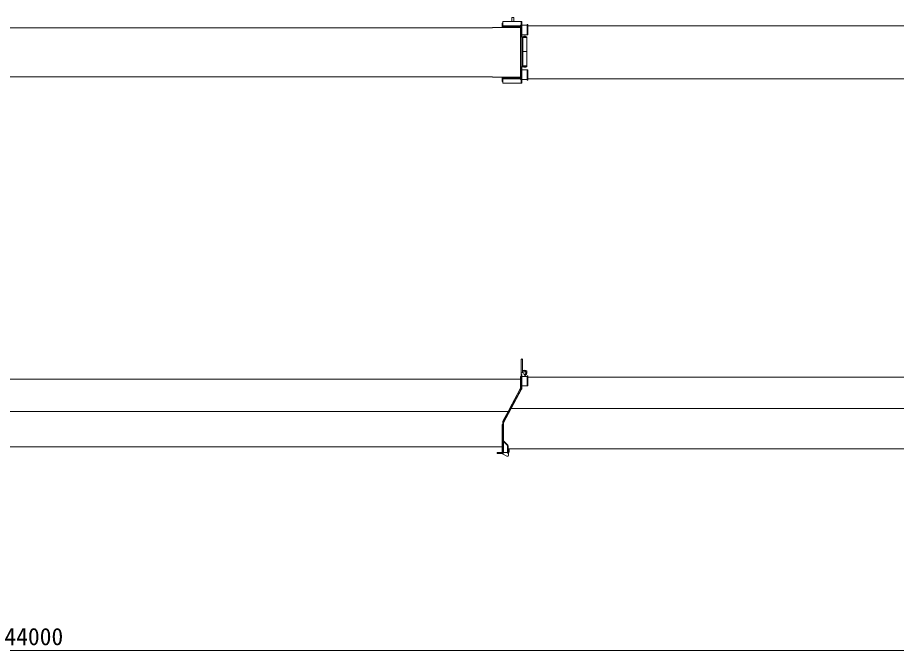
# Model space of a CAD drawing. Units: millimetres, scale not verified. Extents: x -41631 to 43732, y -72036 to 73823.
# Drawn here: x 16605 to 27781, y -50750 to -42701 of the extents above; entities that cross this region are included whole.
import ezdxf
from ezdxf.enums import TextEntityAlignment as Align

# ---------------------------------------------------------------- set-up
doc = ezdxf.new("R2010")
doc.units = ezdxf.units.MM
doc.header["$LTSCALE"] = 100
doc.layers.add('0-0_0', color=5, linetype='Continuous', lineweight=18)
doc.styles.add('ＭＳ ゴシック', font='')
doc.styles.get('ＭＳ ゴシック').set_extended_font_data('MS Gothic')

# ---------------------------------------------------------------- blocks, each defined once
blk = doc.blocks.new('D72')
at = {"layer": '0-0_0', "color": 7, "lineweight": 13}
blk.add_line((14595.6, -83451.7), (-29398.8, -83451.7), dxfattribs=at)
at = {"layer": '0-0_0', "color": 7, "style": 'ＭＳ ゴシック'}
blk.add_text('44000', height=219.9, dxfattribs=at).set_placement((-7776.6, -83451.2), align=Align.BOTTOM_LEFT)

msp = doc.modelspace()

# ---------------------------------------------------------------- linework, layer by layer
at = {"layer": '0-0_0'}
for p, q in [((22765.8, -42774.8), (22765.8, -42774)), ((22765.8, -42774), (22774.8, -42774)), ((22765.8, -42828.5), (22765.8, -42774.8)), ((22774.8, -42751), (23008.1, -42751)), ((22774.8, -42828.2), (22774.8, -42751)), ((22888.8, -42701), (22913.8, -42701)), ((22888.8, -42751), (22888.8, -42701)), ((22913.8, -42751), (22913.8, -42701)), ((22999.8, -42799.5), (23009.8, -42799.5)), ((22999.8, -42805), (22999.8, -42799.5)), ((23009.8, -42751), (23008.1, -42751)), ((23016.8, -42751), (23009.8, -42751)), ((23009.8, -42944.5), (23009.8, -42751)), ((23016.8, -42944.5), (23016.8, -42751)), ((23016.8, -42799.5), (23086.8, -42799.5)), ((23092.8, -42789.5), (23086.8, -42789.5)), ((23086.8, -42789.5), (23086.8, -42908.5)), ((23092.8, -42789.5), (23092.8, -42908.5)), ((16145.8, -42831), (22644.8, -42831)), ((22644.8, -42828.5), (22644.8, -42831)), ((22644.8, -42828.5), (22999.8, -42828.5)), ((22774.8, -42805), (22880.3, -42805)), ((22774.8, -42806), (22880.8, -42806)), ((22881.6, -42807.5), (22880.3, -42805)), ((22881.6, -42807.5), (22999.8, -42807.5)), ((22999.8, -42805), (22999.8, -42843.2)), ((22999.8, -42843.2), (22999.8, -42856.6)), ((22999.8, -42918.5), (22999.8, -42856.6)), ((23092.8, -42806), (29947.8, -42806)), ((23092.8, -42918.5), (23092.8, -42908.5)), ((22999.8, -43367.5), (22999.8, -42918.5)), ((22999.8, -42918.5), (23009.8, -42918.5)), ((23009.8, -42944.5), (23009.8, -42950.5)), ((23079.8, -42944.5), (23009.8, -42944.5)), ((23009.8, -42950.5), (23009.8, -42952.4)), ((23009.8, -42950.5), (23010, -42950.5)), ((23016.8, -42918.5), (23086.8, -42918.5)), ((23025.5, -42950.5), (23025.8, -42950.5)), ((23025.8, -42944.5), (23025.8, -42950.5)), ((23079.8, -42950.5), (23025.8, -42950.5)), ((23030.8, -42955.5), (23029.8, -42956.5)), ((23029.8, -42956.5), (23029.8, -43129.5)), ((23030.8, -42955.5), (23078.8, -42955.5)), ((23041.5, -42950.5), (23041.2, -42950.8)), ((23041.2, -42950.8), (23041.2, -42955.2)), ((23041.2, -42955.2), (23041.5, -42955.5)), ((23045.8, -42938.5), (23044.8, -42940.2)), ((23044.8, -42944.5), (23044.8, -42940.2)), ((23063.8, -42938.5), (23045.8, -42938.5)), ((23063.8, -42938.5), (23064.8, -42940.2)), ((23064.8, -42944.5), (23064.8, -42940.2)), ((23068.1, -42950.5), (23068.4, -42950.8)), ((23068.4, -42955.2), (23068.1, -42955.5)), ((23068.4, -42950.8), (23068.4, -42955.2)), ((23078.8, -42955.5), (23079.8, -42956.5)), ((23079.8, -42944.5), (23079.8, -42950.5)), ((23079.8, -42956.5), (23079.8, -43129.5)), ((23029.8, -43129.5), (23030.8, -43130.5)), ((23030.8, -43131.5), (23029.8, -43132.5)), ((23029.8, -43132.5), (23029.8, -43312.5)), ((23030.8, -43130.5), (23078.8, -43130.5)), ((23030.8, -43131.5), (23078.8, -43131.5)), ((23042.2, -43130.5), (23042.2, -43131.5)), ((23067.3, -43130.5), (23067.3, -43131.5)), ((23079.8, -43129.5), (23078.8, -43130.5)), ((23078.8, -43131.5), (23079.8, -43132.5)), ((23079.8, -43132.5), (23079.8, -43312.5)), ((23009.8, -43328.5), (23009.8, -43320.5)), ((23009.8, -43395), (23009.8, -43328.5)), ((23017.7, -43328.5), (23009.8, -43328.5)), ((23016.8, -43395), (23016.8, -43328.5)), ((23025.8, -43328.5), (23017.8, -43328.5)), ((23025.8, -43328.5), (23025.8, -43282.5)), ((23069.8, -43319.5), (23025.8, -43319.5)), ((23044.5, -43328.5), (23025.8, -43328.5)), ((23029.8, -43312.5), (23030.8, -43313.5)), ((23030.8, -43313.5), (23078.8, -43313.5)), ((23041.5, -43314.5), (23041.2, -43314.8)), ((23041.2, -43314.8), (23041.2, -43319.2)), ((23041.2, -43319.2), (23041.5, -43319.5)), ((23041.5, -43314.5), (23068.1, -43314.5)), ((23042.2, -43313.5), (23042.2, -43314.5)), ((23042.3, -43328.5), (23042.3, -43333)), ((23042.3, -43333), (23067.3, -43333)), ((23044.5, -43328.5), (23065, -43328.5)), ((23069.8, -43328.5), (23065, -43328.5)), ((23067.3, -43313.5), (23067.3, -43314.5)), ((23067.3, -43328.5), (23067.3, -43333)), ((23068.1, -43314.5), (23068.4, -43314.8)), ((23068.4, -43319.2), (23068.1, -43319.5)), ((23068.4, -43314.8), (23068.4, -43319.2)), ((23069.8, -43319.5), (23079.8, -43319.5)), ((23079.8, -43312.5), (23078.8, -43313.5)), ((16145.8, -43455), (22644.8, -43455)), ((22644.8, -43455), (22644.8, -43457.5)), ((22644.8, -43457.5), (22999.8, -43457.5)), ((22765.8, -43457.5), (22765.8, -43512)), ((22774.8, -43457.7), (22774.8, -43535)), ((22999.8, -43367.5), (22999.8, -43429.3)), ((22999.8, -43367.5), (23009.8, -43367.5)), ((22999.8, -43442.8), (22999.8, -43429.3)), ((22999.8, -43442.8), (22999.8, -43480.9)), ((23009.8, -43395), (23009.8, -43535)), ((23016.8, -43367.5), (23086.8, -43367.5)), ((23016.8, -43395), (23016.8, -43535)), ((23086.8, -43367.5), (23086.8, -43496.5)), ((22774.8, -43512), (22765.8, -43512)), ((22999.8, -43473), (22774.8, -43473)), ((22880.8, -43480), (22774.8, -43480)), ((22774.8, -43481), (22880.3, -43481)), ((22774.8, -43535), (22780, -43535)), ((23008.1, -43535), (22780, -43535)), ((22881.6, -43478.5), (22880.3, -43481)), ((22881.6, -43478.5), (22999.8, -43478.5)), ((23009.8, -43535), (23008.1, -43535)), ((23009.8, -43535), (23016.8, -43535)), ((23016.8, -43486.5), (23086.8, -43486.5)), ((23086.8, -43496.5), (23092.8, -43496.5)), ((23092.8, -43480), (29947.8, -43480)), ((23009.8, -47220.2), (23009.8, -47050.2)), ((23025.8, -47050.2), (23025.8, -47220.2)), ((22999.8, -47266.2), (23009.8, -47266.2)), ((22999.8, -47271.7), (22999.8, -47266.2)), ((23009.8, -47220.2), (23009.8, -47240.2)), ((23025.8, -47220.2), (23009.8, -47220.2)), ((23009.8, -47240.2), (23009.8, -47425.2)), ((23016.8, -47240.2), (23009.8, -47240.2)), ((23016.8, -47240.2), (23016.8, -47425.2)), ((23016.8, -47266.2), (23086.8, -47266.2)), ((23044.5, -47190.2), (23025.8, -47190.2)), ((23044.8, -47236.2), (23042.3, -47211.4)), ((23044.5, -47203), (23044.5, -47190.2)), ((23074.7, -47235.8), (23047.8, -47266.2)), ((23067.2, -47211.4), (23064.7, -47236.2)), ((23065, -47190.2), (23065, -47203)), ((23069.8, -47190.2), (23065, -47190.2)), ((23079.8, -47222.6), (23079.8, -47200.2)), ((23086.8, -47256.2), (23092.8, -47256.2)), ((23086.8, -47256.2), (23086.8, -47385.2)), ((23092.8, -47256.2), (23092.8, -47385.2)), ((16145.8, -47298.2), (22999.8, -47298.2)), ((22999.8, -47271.7), (22999.8, -47309.9)), ((22999.8, -47309.9), (22999.8, -47323.3)), ((22999.8, -47385.2), (22999.8, -47323.3)), ((23092.8, -47275.2), (29947.8, -47275.2)), ((23008.1, -47425.9), (22775.8, -47853.7)), ((23014.2, -47429.2), (22783.8, -47853.7)), ((22864.7, -47668.2), (22993.7, -47430.8)), ((22999.8, -47407), (22999.8, -47385.2)), ((23014.2, -47429.2), (23008.1, -47425.9)), ((23009.8, -47425.2), (23016.8, -47425.2)), ((23016.8, -47385.2), (23092.8, -47385.2)), ((15891.6, -47713.2), (22840.4, -47713.2)), ((22780.8, -47823.5), (22862.8, -47671.7)), ((22862.8, -47671.7), (22864.7, -47668.2)), ((22874.6, -47671.7), (22862.8, -47671.7)), ((29806.3, -47671.7), (22882.6, -47671.7)), ((22774.8, -47874.7), (22765.8, -47874.7)), ((22765.8, -47874.7), (22765.8, -48214.9)), ((22774.8, -47853.7), (22774.8, -47847.3)), ((22774.8, -47853.7), (22774.8, -48240.4)), ((22783.8, -47898.7), (22783.8, -48240.6)), ((22765.8, -48160.7), (15902.8, -48160.7)), ((22783.8, -48093.7), (22788.7, -48088.7)), ((22831.8, -48140.7), (22783.8, -48093.7)), ((22836.7, -48135.7), (22788.7, -48088.7)), ((22841.8, -48240.4), (22841.8, -48147.9)), ((22767.6, -48244.7), (22704.8, -48244.7)), ((22766.8, -48214.9), (22766.8, -48240.7)), ((22772.1, -48249.5), (22824.8, -48277.7)), ((22773.8, -48214.9), (22774.8, -48215.2)), ((22779.8, -48240.6), (22783.8, -48240.6)), ((22806.3, -48232.6), (22783.8, -48232.6)), ((22834.8, -48232.6), (22812.3, -48232.6)), ((22841.8, -48185.7), (29704.8, -48185.7)), ((22841.8, -48233.8), (22849.8, -48236)), ((22857.8, -48227.7), (22849.8, -48227.7)), ((22849.8, -48227.7), (22849.8, -48236)), ((22849.8, -48262.7), (22849.8, -48236))]:
    msp.add_line(p, q, dxfattribs=at)
for points in [[(22774.8, -42813), (22993.7, -42813), (22999.8, -42813)], [(22774.8, -42828.5), (22774.8, -42828.2), (22775.5, -42828.5)], [(23092.8, -42918.5), (23086.8, -42918.5), (23086.8, -42908.5)], [(23009.8, -43320.5), (23009.8, -43282.5), (23009.8, -42990.5), (23009.8, -42952.5)], [(23025.8, -43282.5), (23025.8, -42990.5), (23025.8, -42952.5)], [(23069.8, -43328.5), (23079.8, -43328.5), (23079.8, -43319.5)], [(22775.5, -43457.5), (22774.8, -43457.7), (22774.8, -43457.5)], [(23086.8, -43367.5), (23092.8, -43367.5), (23092.8, -43496.5)], [(22999.8, -43480.9), (22999.8, -43486.5), (23009.8, -43486.5)], [(22774.8, -47853.7), (22783.8, -47853.7), (22783.8, -47898.7)], [(22841.8, -48240.4), (22834.8, -48240.4), (22834.8, -48147.9)], [(22766.8, -48230.7), (22704.8, -48230.7), (22704.8, -48244.7)], [(22765.8, -48214.9), (22765.8, -48214.9), (22774.8, -48214.9)], [(22857.8, -48227.7), (22857.8, -48191.7), (22851.8, -48185.7)]]:
    msp.add_lwpolyline(points, dxfattribs=at)
for centre, radius, start, end in [((23017.8, -42952.5), 8, 0, 180), ((23017.8, -43320.5), 8, 180, 0), ((23017.8, -47050.2), 8, 0, 180), ((23054.8, -47210.2), 25, 53.13006, 126.86994), ((23054.8, -47210.2), 12.5, 354.26083, 185.73917), ((23054.8, -47235.2), 10, 185.73917, 354.26083), ((23069.8, -47200.2), 10, 0, 90), ((23059.8, -47222.6), 20, 318.36646, 0), ((23054.8, -47210.2), 25, 359.94628, 0.05372), ((22949.8, -47407), 50, 331.46925, 0), ((22824.8, -47847.3), 50, 151.61442, 180), ((22824.8, -48147.9), 10, 0, 45.56727), ((22824.8, -48147.9), 17, 0, 45.56727), ((22776.8, -48240.7), 10, 180, 241.87626), ((22787.8, -47898.7), 342, 267.82157, 268.65963), ((22832.8, -48262.7), 17, 241.87626, 0)]:
    msp.add_arc(centre, radius, start, end, dxfattribs=at)
msp.add_ellipse((22809.3, -48233.5), major_axis=(5, 0), ratio=0.226513, start_param=0.9272952, end_param=2.2142974, dxfattribs=at)

# ---------------------------------------------------------------- block references
msp.add_blockref('D72', (24214.3, 32701.8), dxfattribs=at)

doc.saveas('drawing.dxf')
